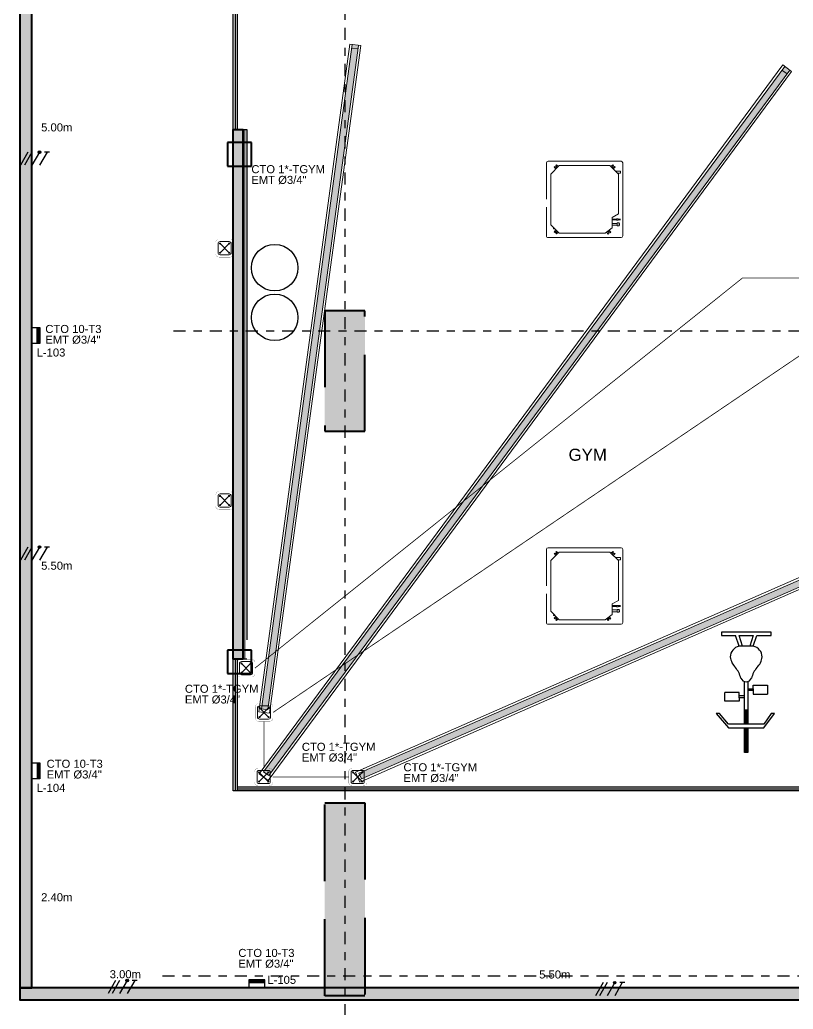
# Model space of a CAD drawing. Header units: millimetres. Extents: x -1568 to 501, y 36 to 962.
# Drawn here: x 238.93 to 248.55, y 50.79 to 63.11 of the extents above; entities that cross this region are included whole.
import ezdxf
from ezdxf.lldxf.tags import DXFTag

# ---------------------------------------------------------------- set-up
doc = ezdxf.new("R2010")
doc.units = ezdxf.units.MM
for name, pattern in [('CENTER', [0.7, 0.3, -0.2, 0, -0.2]), ('CONTINUA', [0]), ('HIDDEN', [9.525, 6.35, -3.175]), ('HIDDEN JT', [0.0016, 0.001, -0.0006]), ('HIDDEN2', [4.7625, 3.175, -1.5875]), ('LÍNEAS_OCULTASX2', [0.75, 0.5, -0.25])]:
    doc.linetypes.add(name, pattern=pattern)
for name, color, linetype in [('-ALAMBRADO', 7, 'Continuous'), ('AMOBLAMIENTO', 252, 'Continuous'), ('CAJA DE PASO', 86, 'Continuous'), ('EJE-ESTRUCTURA', 254, 'CENTER'), ('GG_ILUMINACIÓN 15', 3, 'Continuous'), ('GG_PISO 9', 8, 'Continuous'), ('JCA_HATCH 254', 252, 'Continuous'), ('LUZ LED INDIRECTA', 7, 'Continuous'), ('TEXTOS MEDIDAS', 7, 'Continuous')]:
    doc.layers.add(name, color=color, linetype=linetype)
for name, color, linetype, lineweight in [('-CN-GYD-INTERRUPTORES DE PARED', 3, 'Continuous', 20), ('-CN-GYD-LUMINARIA CINTA LED', 4, 'Continuous', 18), ('-CN-GYD-TUBERÍA TOMACORRIENTE', 5, 'Continuous', 5), ('-CN-GYD-TUBERÍA TOMACORRIENTE PVC', 86, 'Continuous', 18), ('_TEXTO', 7, 'Continuous', 9), ('Equipos mecánicos', 7, 'Continuous', 18), ('HIDDEN JT', 7, 'HIDDEN JT', 9), ('TEXTOS', 7, 'Continuous', 20)]:
    doc.layers.add(name, color=color, linetype=linetype, lineweight=lineweight)
doc.layers.add('A-HATCH CONCRETO', color=7, linetype='Continuous', true_color=0xb8b8b8)
doc.layers.add('HACHTCOLUMNA', color=7, linetype='Continuous', true_color=0x404040)
for name, color, linetype, lineweight, true_color in [('Estructura', 7, 'Continuous', 40, 0x383838), ('Muro', 7, 'Continuous', 40, 0x2b2b2b), ('Vidrio', 7, 'Continuous', 30, 0x999999)]:
    doc.layers.add(name, color=color, linetype=linetype, lineweight=lineweight, true_color=true_color)
doc.styles.get("Standard").update_dxf_attribs({"font": 'arial.ttf'})
tags = doc.linetypes.add('EMT_LINE', pattern='A,0.5,-0.2,["EMT",Standard,S=0.1,R=0,X=-0.1,Y=-0.05],-0.25', length=0.95).pattern_tags.tags
tags[6] = DXFTag(74, 10)
tags = doc.linetypes.add('PVC_LINE', pattern='A,0.5,-0.2,["PVC",Standard,S=0.1,R=0,X=-0.1,Y=-0.05],-0.25', length=0.95).pattern_tags.tags
tags[6] = DXFTag(74, 10)

# ---------------------------------------------------------------- blocks, each defined once
blk = doc.blocks.new('Exercise Bike')
at = {"linetype": 'Continuous'}
for p, q in [((-0.75, 10), (-0.75, 17)), ((-0.75, 17), (0.25, 17)), ((-0.5, 17), (-0.5, 9.9929)), ((-0.25, 10), (-0.25, 17)), ((0, 17), (0, 9.9929)), ((0.25, 17), (0.25, 10)), ((-5.25, 10), (-8.25, 6)), ((-7.25, 6), (-5.25, 9)), ((-0.75, 10), (-5.25, 10)), ((-5.25, 9), (4.75, 9)), ((4.75, 10), (-0.75, 10)), ((-0.75, 5), (-0.75, 9)), ((-0.5, 8.9396), (-0.5, 5)), ((-0.25, 5), (-0.25, 9)), ((0, 8.9396), (0, 5)), ((0.25, 9), (0.25, 5)), ((8.25, 6), (4.75, 10)), ((4.75, 9), (7.25, 6)), ((-8.25, 6), (-7.25, 6)), ((7.25, 6), (8.25, 6)), ((-0.75, -3.0635), (-0.75, 5)), ((-0.75, 5), (0.25, 5)), ((0.25, 5), (0.25, -3.0635)), ((-6.25, -2), (-6.25, 0.5)), ((-2.25, 0.5), (-6.25, 0.5)), ((-2.25, -0.5), (-2.25, 0.5)), ((0.25, 1.5), (1.75, 1.5)), ((0.25, 1), (1.75, 1)), ((1.75, 2.5), (5.75, 2.5)), ((1.75, 1.5), (1.75, 2.5)), ((1.75, 1.5), (1.75, 0)), ((1.75, 0), (5.75, 0)), ((5.75, 2.5), (5.75, 0)), ((-2.25, -2), (-6.25, -2)), ((-2.25, -0.5), (-0.75, -0.5)), ((-2.25, -1), (-2.25, -0.5)), ((-2.25, -1), (-2.25, -2)), ((-0.75, -1), (-2.25, -1)), ((-2.25, -13), (-3.25, -16)), ((-2.25, -16), (-1.25, -13)), ((-2.25, -13), (1.75, -13)), ((0.75, -13), (1.75, -16)), ((1.75, -13), (2.75, -16)), ((-7.25, -16), (-7.25, -17)), ((-4.75, -16), (-7.25, -16)), ((-3.25, -16), (-4.75, -16)), ((1.75, -16), (-2.25, -16)), ((6.75, -16), (2.75, -16)), ((6.75, -17), (6.75, -16)), ((-7.25, -17), (6.75, -17))]:
    blk.add_line(p, q, dxfattribs=at)
for centre, radius, start, end in [((-9.6692, -1.9154), 8.1889, 321.6175, 345.2525), ((-0.25, -4.625), 1.625, 22.61987, 157.3801), ((9.1691, -1.9154), 8.1889, 194.7476, 218.3825), ((0.1685, -10.5843), 4.9531, 133.6443, 173.2256), ((-0.6686, -10.5843), 4.9531, 6.774486, 46.35562), ((-1.7006, -10.0005), 3.0494, 179.9906, 259.6205), ((1.2006, -10.0005), 3.0494, 280.3795, 0.009389)]:
    blk.add_arc(centre, radius, start, end, dxfattribs=at)
blk = doc.blocks.new('Estructura cubierta')
at = {"layer": 'HACHTCOLUMNA'}
for points in [[(1955.25, -5904.924), (1955.25, -5903.424), (1954.75, -5903.424), (1954.75, -5904.924)], [(1955.25, -5909.549), (1955.25, -5911.949), (1954.75, -5911.949), (1954.75, -5909.549)]]:
    blk.add_hatch(color=256, dxfattribs=at).paths.add_polyline_path(points)
at = {"layer": 'JCA_HATCH 254', "transparency": 33554687}
h = blk.add_hatch(dxfattribs=at)
h.set_pattern_fill('ANGLE', color=256)
h.set_pattern_definition([(0, (0, 0), (0, 6.985), [5.08, -1.905]), (90, (0, 0), (-6.985, 4e-16), [5.08, -1.905])])
h.paths.add_polyline_path([(1955.25, -5904.924), (1955.25, -5903.424), (1954.75, -5903.424), (1954.75, -5904.924)])
h.paths.add_polyline_path([(1955.25, -5909.549), (1955.25, -5911.949), (1954.75, -5911.949), (1954.75, -5909.549)])
h.paths.add_polyline_path([(1954.25, -5893.749), (1954.25, -5894.249), (1955.75, -5894.249), (1955.75, -5893.749)])
h.paths.add_polyline_path([(1963.25, -5893.749), (1963.25, -5894.249), (1961.75, -5894.249), (1961.75, -5893.749)])
h.paths.add_polyline_path([(1970.25, -5893.749), (1970.25, -5894.249), (1971.75, -5894.249), (1971.75, -5893.749)])
at = {"layer": 'EJE-ESTRUCTURA', "ltscale": 0.5}
for p, q in [((1955, -5855.354), (1955, -5914.914)), ((1952.87, -5903.674), (1984.533, -5903.674)), ((1952.731, -5911.699), (1984.533, -5911.699))]:
    blk.add_line(p, q, dxfattribs=at)
at = {"layer": 'Estructura', "linetype": 'HIDDEN2', "ltscale": 0.3}
for points in [[(1955.25, -5904.924), (1955.25, -5903.424), (1954.75, -5903.424), (1954.75, -5904.924)], [(1955.25, -5909.549), (1955.25, -5911.949), (1954.75, -5911.949), (1954.75, -5909.549)]]:
    blk.add_lwpolyline(points, close=True, dxfattribs=at)
blk = doc.blocks.new('LG_VRF_Indoor_4-Way_42-48MBh - ARNU483TMC2-V16-NIVEL 09')
at = {"layer": 'Equipos mecánicos'}
for p, q in [((-0.475, 0.455), (-0.475, -0.455)), ((-0.102, 0.475), (-0.455, 0.475)), ((-0.315, 0.42), (-0.42, 0.315)), ((-0.41, 0.37), (-0.402, 0.379)), ((-0.41, 0.37), (-0.402, 0.362)), ((-0.379, 0.356), (-0.402, 0.379)), ((-0.368, 0.387), (-0.368, 0.387)), ((-0.368, 0.387), (-0.358, 0.387)), ((-0.368, 0.387), (-0.368, 0.368)), ((-0.358, 0.387), (-0.358, 0.387)), ((-0.358, 0.378), (-0.358, 0.387)), ((0.315, 0.42), (-0.315, 0.42)), ((0.455, 0.475), (0.102, 0.475)), ((0.42, 0.315), (0.315, 0.42)), ((0.379, 0.356), (0.402, 0.379)), ((0.402, 0.379), (0.41, 0.37)), ((0.402, 0.362), (0.41, 0.37)), ((0.475, -0.455), (0.475, 0.455)), ((-0.43, 0.35), (-0.422, 0.359)), ((-0.408, 0.328), (-0.43, 0.35)), ((-0.413, 0.35), (-0.422, 0.359)), ((-0.42, 0.315), (-0.42, -0.255)), ((0.408, 0.328), (0.43, 0.35)), ((0.422, 0.359), (0.413, 0.35)), ((0.42, -0.315), (0.42, 0.315)), ((0.422, 0.359), (0.43, 0.35)), ((-0.431, -0.293), (-0.406, -0.274)), ((-0.431, -0.293), (-0.424, -0.303)), ((-0.424, -0.303), (-0.414, -0.296)), ((-0.42, -0.255), (-0.353, -0.342)), ((-0.404, -0.308), (-0.414, -0.316)), ((-0.414, -0.316), (-0.407, -0.325)), ((-0.407, -0.325), (-0.381, -0.306)), ((-0.353, -0.342), (-0.224, -0.342)), ((-0.322, -0.342), (-0.322, -0.407)), ((-0.298, -0.407), (-0.298, -0.342)), ((-0.255, -0.342), (-0.255, -0.397)), ((-0.245, -0.397), (-0.245, -0.342)), ((-0.224, -0.342), (-0.181, -0.42)), ((0.315, -0.42), (0.42, -0.315)), ((0.379, -0.356), (0.402, -0.379)), ((0.41, -0.37), (0.402, -0.362)), ((0.408, -0.328), (0.43, -0.35)), ((0.413, -0.35), (0.422, -0.359)), ((0.43, -0.35), (0.422, -0.359)), ((-0.455, -0.475), (-0.334, -0.475)), ((-0.327, -0.407), (-0.327, -0.428)), ((-0.327, -0.407), (-0.293, -0.407)), ((-0.327, -0.428), (-0.293, -0.428)), ((-0.318, -0.428), (-0.318, -0.438)), ((-0.302, -0.438), (-0.302, -0.428)), ((-0.293, -0.428), (-0.293, -0.407)), ((-0.286, -0.475), (-0.269, -0.475)), ((-0.258, -0.397), (-0.258, -0.418)), ((-0.258, -0.397), (-0.242, -0.397)), ((-0.258, -0.418), (-0.242, -0.418)), ((-0.255, -0.418), (-0.255, -0.448)), ((-0.245, -0.448), (-0.245, -0.418)), ((-0.242, -0.418), (-0.242, -0.397)), ((-0.231, -0.475), (0.455, -0.475)), ((-0.181, -0.42), (0.315, -0.42)), ((0.327, -0.408), (0.327, -0.446)), ((0.353, -0.446), (0.327, -0.446)), ((0.353, -0.446), (0.353, -0.383)), ((0.41, -0.37), (0.402, -0.379))]:
    blk.add_line(p, q, dxfattribs=at)
for centre, radius, start, end in [((-0.455, 0.455), 0.02, 90, 180), ((0.455, 0.455), 0.02, 360, 90), ((-0.408, 0.356), 0.008, 225, 45), ((0.408, 0.356), 0.008, 135, 315), ((-0.409, -0.302), 0.008, 307.7576, 127.7576), ((0.408, -0.356), 0.008, 45, 225), ((-0.455, -0.455), 0.02, 180, 270), ((0.455, -0.455), 0.02, 270, 360)]:
    blk.add_arc(centre, radius, start, end, dxfattribs=at)
at = {"layer": 'HIDDEN JT'}
for p, q in [((-0.368, 0.387), (-0.368, 0.387)), ((-0.368, 0.387), (-0.368, 0.387)), ((-0.358, 0.387), (-0.358, 0.387)), ((-0.358, 0.387), (-0.358, 0.387)), ((0.102, 0.475), (-0.102, 0.475)), ((-0.334, -0.475), (-0.286, -0.475)), ((-0.269, -0.475), (-0.231, -0.475))]:
    blk.add_line(p, q, dxfattribs=at)
blk = doc.blocks.new('A$C2b4e84c0')
at = {"layer": 'A-HATCH CONCRETO', "ltscale": 0.01}
h = blk.add_hatch(color=256, dxfattribs=at)
h.dxf.hatch_style = 1
h.paths.add_polyline_path([(-1.393, 18.349), (-1.543, 18.349), (-1.543, -35.957), (-1.393, -35.957)])
h = blk.add_hatch(color=256, dxfattribs=at)
h.dxf.hatch_style = 1
h.paths.add_polyline_path([(1.11, -25.277), (1.23, -25.277), (1.23, -31.867), (1.11, -31.867)])
h = blk.add_hatch(color=256, dxfattribs=at)
h.dxf.hatch_style = 1
h.paths.add_polyline_path([(9.75, -36.107), (9.75, -35.957), (-1.543, -35.957), (-1.543, -36.107)])
at = {"layer": 'AMOBLAMIENTO', "linetype": 'Continuous', "lineweight": -3, "ltscale": 0.3, "transparency": 33554687}
for p, q in [((1.135, -23.607), (1.135, -25.277)), ((1.11, -33.507), (1.11, -31.867)), ((1.11, -31.867), (1.16, -31.867)), ((1.135, -31.867), (1.135, -33.507)), ((1.16, -31.867), (1.16, -33.507)), ((1.11, -33.507), (1.11, -33.37)), ((1.16, -33.456), (1.23, -33.456)), ((1.16, -33.482), (8.55, -33.482)), ((1.16, -33.507), (1.11, -33.507))]:
    blk.add_line(p, q, dxfattribs=at)
blk.add_lwpolyline([(1.16, -23.607), (1.16, -25.277), (1.11, -25.277), (1.11, -23.607)], dxfattribs=at)
at = {"layer": 'Estructura', "linetype": 'HIDDEN', "ltscale": 0.3}
for points in [[(1.041, -25.734), (1.341, -25.734), (1.341, -25.441), (1.041, -25.441)], [(1.041, -32.048), (1.341, -32.048), (1.341, -31.755), (1.041, -31.755)]]:
    blk.add_lwpolyline(points, close=True, dxfattribs=at)
at = {"layer": 'Muro'}
for points in [[(-1.543, -35.957), (-1.393, -35.957), (-1.393, 18.349), (-1.543, 18.349), (-1.543, -35.957)], [(1.11, -25.277), (1.23, -25.277), (1.23, -31.867), (1.11, -31.867), (1.11, -25.277)], [(9.75, -36.107), (9.75, -35.957), (-1.543, -35.957), (-1.543, -36.107), (9.75, -36.107)]]:
    blk.add_lwpolyline(points, dxfattribs=at)
at = {"layer": 'Vidrio'}
blk.add_lwpolyline([(1.16, -33.456), (8.55, -33.456), (8.55, -33.507), (1.16, -33.507)], dxfattribs=at)
at = {"layer": 'HIDDEN JT', "transparency": 33554687, "rotation": 90.00000000000077}
for p in [(5.483, -26.147), (5.483, -30.957)]:
    blk.add_blockref('LG_VRF_Indoor_4-Way_42-48MBh - ARNU483TMC2-V16-NIVEL 09', p, dxfattribs=at)
at = {"layer": 'Muro'}
blk.add_blockref('Estructura cubierta', (-1952.5, 5875.892), dxfattribs=at)
at = {"layer": 'TEXTOS', "color": 252}
blk.add_text('GYM', height=0.15, rotation=359.9331, dxfattribs=at).set_placement((5.283, -29.399))
blk = doc.blocks.new('GG_BALA COB SP 1')
at = {"lineweight": 5}
h = blk.add_hatch(dxfattribs=at)
h.set_pattern_fill('ANSI31', color=8)
h.paths.add_polyline_path([(100, -18), (-100, -18), (-100, -50), (100, -50)])
at = {"ltscale": 0.3}
for points in [[(-100, 50), (100, 50), (100, -50), (-100, -50), (-100, 50)], [(-100, -18), (100, -18)]]:
    blk.add_lwpolyline(points, dxfattribs=at)
blk = doc.blocks.new('Caja de paso')
at = {"layer": '-CN-GYD-TUBERÍA TOMACORRIENTE PVC', "const_width": 0.00173}
blk.add_lwpolyline([(-0.111, 0.067), (-0.111, -0.067, 0.414214), (-0.067, -0.111), (0.067, -0.111, 0.414214), (0.111, -0.067), (0.111, 0.067, 0.414214), (0.067, 0.111), (-0.067, 0.111, 0.414214)], format="xyb", close=True, dxfattribs=at)
at = {"layer": '-CN-GYD-TUBERÍA TOMACORRIENTE PVC'}
blk.add_lwpolyline([(-0.057, -0.082), (0.057, -0.082, 0.414214), (0.082, -0.057), (0.082, 0.057, 0.414214), (0.057, 0.082), (-0.057, 0.082, 0.414214), (-0.082, 0.057), (-0.082, -0.057, 0.414214)], format="xyb", close=True, dxfattribs=at)
at = {"layer": '-CN-GYD-TUBERÍA TOMACORRIENTE PVC', "linetype": 'LÍNEAS_OCULTASX2'}
for points in [[(-0.057, 0.057), (0.057, -0.057)], [(0.057, 0.057), (-0.057, -0.057)]]:
    blk.add_lwpolyline(points, dxfattribs=at)
at = {"layer": '-CN-GYD-TUBERÍA TOMACORRIENTE PVC'}
for centre in [(-0.057, 0.057), (0.057, 0.057), (-0.057, -0.057), (0.057, -0.057)]:
    blk.add_circle(centre, 0.00665, dxfattribs=at)
blk = doc.blocks.new('A$Cfe640b9a')
at = {"layer": '-CN-GYD-INTERRUPTORES DE PARED'}
h = blk.add_hatch(dxfattribs=at)
h.set_pattern_fill('SWAMP', color=252, scale=0.5, angle=90)
h.set_pattern_definition([(270, (-2.052306, -0.42678), (0.0663011, -0.0153116), [0.0038279, -0.02679527]), (5e-10, (-2.052306, -0.428697), (0.06630109, 0.01531158), [0.00478487, -0.1278173]), (5e-10, (-2.052306, -0.429175), (0.06630109, 0.01531158), [0.0038279, -0.1287743]), (5e-10, (-2.052306, -0.428218), (0.06630109, 0.01531158), [0.0038279, -0.1287743]), (346.9961, (-2.052306, -0.429654), (0.0663011, 0.01531158), [0.00272185, -0.0653243]), (13.0039, (-2.052306, -0.42774), (3e-11, 0.03062316), [0.00272185, -0.0653243])])
h.paths.add_polyline_path([(0.391, -0.5006), (0.391, -0.4212), (-6.0268, -0.4212), (-6.0268, -0.5006)])
h.paths.add_polyline_path([(0.391, -0.4303), (0.391, -0.4823), (0.391, -0.4417)], flags=17)
at = {"layer": '-CN-GYD-INTERRUPTORES DE PARED', "color": 4}
for p, q in [((-6.0583, -0.5293), (-6.0583, -0.3925)), ((-6.0583, -0.3925), (0.391, -0.3925)), ((-6.0268, -0.5006), (-6.0268, -0.4212)), ((-6.0268, -0.4212), (0.391, -0.4212)), ((0.357, -0.4212), (0.357, -0.5006)), ((0.391, -0.3925), (0.391, -0.5293)), ((0.391, -0.5006), (-6.0268, -0.5006)), ((0.391, -0.5293), (-6.0583, -0.5293))]:
    blk.add_line(p, q, dxfattribs=at)
blk = doc.blocks.new('3x')
at = {"layer": '-ALAMBRADO'}
h = blk.add_hatch(color=256, dxfattribs=at)
edge = h.paths.add_edge_path()
edge.add_arc((0.078, 0.13), 0.025, 0, 360)
for p, q in [((-0.152, 0.13), (-0.302, -0.13)), ((-0.072, 0.13), (-0.222, -0.13)), ((0.078, 0.13), (-0.072, -0.13)), ((0.228, 0.13), (0.078, -0.13))]:
    blk.add_line(p, q, dxfattribs=at)
blk.add_lwpolyline([(0.278, 0.13), (0.178, 0.13)], dxfattribs=at)
blk.add_circle((0.078, 0.13), 0.025, dxfattribs=at)
blk = doc.blocks.new('*U60')
at = {"layer": '-ALAMBRADO'}
blk.add_blockref('3x', (0, 0), dxfattribs=at)

msp = doc.modelspace()

# ---------------------------------------------------------------- linework, layer by layer
at = {"layer": '-CN-GYD-TUBERÍA TOMACORRIENTE', "linetype": 'EMT_LINE', "const_width": 0.01}
for points in [[(241.859, 55.039), (247.924, 59.894)], [(250.227, 59.894), (247.924, 59.894)], [(250.227, 59.799), (249.922, 59.799), (242.085, 54.488)], [(241.972, 54.375), (241.972, 53.795)], [(243.026, 53.684), (242.078, 53.684)]]:
    msp.add_lwpolyline(points, dxfattribs=at)
at = {"layer": '-CN-GYD-TUBERÍA TOMACORRIENTE PVC', "linetype": 'PVC_LINE', "ltscale": 10, "const_width": 0.02}
for points in [[(239.083, 64.496), (239.083, 59.278)], [(239.083, 59.078), (239.083, 53.861)], [(239.083, 53.661), (239.083, 51.061), (241.783, 51.061)], [(241.983, 51.061), (248.726, 51.061)]]:
    msp.add_lwpolyline(points, dxfattribs=at)
at = {"layer": 'GG_PISO 9', "ltscale": 0.1}
for centre in [(242.104, 60.021), (242.104, 59.403)]:
    msp.add_circle(centre, 0.289, dxfattribs=at)
at = {"layer": 'LUZ LED INDIRECTA', "color": 0, "linetype": 'HIDDEN'}
msp.add_lwpolyline([(241.757, 55.151), (241.707, 55.151), (241.707, 61.74), (241.757, 61.74)], close=True, dxfattribs=at)
at = {"layer": 'LUZ LED INDIRECTA', "color": 40, "linetype": 'CONTINUA', "ltscale": 0.3, "true_color": 0xf8d731, "const_width": 0.01}
msp.add_lwpolyline([(241.732, 55.151), (241.732, 61.74)], dxfattribs=at)

# ---------------------------------------------------------------- block references
at = {"layer": '-CN-GYD-LUMINARIA CINTA LED', "zscale": 1.111876020790506}
for p, xscale, rotation in [((242.583, 62.352), 1.300000000000001, 82.22181381398501), ((247.714, 62.242), 1.7, 53.55662822606774), ((249.055, 56.781), 1.1, 23.67289601666114)]:
    msp.add_blockref('A$Cfe640b9a', p, dxfattribs=dict(at, xscale=xscale, rotation=rotation))
msp.add_blockref('A$C2b4e84c0', (240.476, 87.018))
at = {"layer": '_TEXTO', "linetype": 'Continuous', "ltscale": 10, "xscale": 0.6253617284658048, "yscale": 0.6253617284658048, "zscale": 166.7631275908813}
for p in [(239.13, 61.378), (239.13, 56.464), (240.22, 51.07), (246.285, 51.044)]:
    msp.add_blockref('*U60', p, dxfattribs=at)
at = {"layer": 'CAJA DE PASO', "linetype": 'Continuous', "ltscale": 10}
for p in [(241.481, 60.264), (241.481, 57.124), (241.748, 55.039), (241.972, 54.486), (241.967, 53.684), (243.137, 53.684)]:
    msp.add_blockref('Caja de paso', p, dxfattribs=at)
at = {"layer": 'GG_ILUMINACIÓN 15', "ltscale": 0.1, "yscale": 0.001, "zscale": 0.001}
for p, xscale, rotation in [((239.133, 59.178), 0.001, 90), ((239.134, 53.761), 0.001, 90), ((241.883, 51.111), -0.001, 180)]:
    msp.add_blockref('GG_BALA COB SP 1', p, dxfattribs=dict(at, xscale=xscale, rotation=rotation))
at = {"layer": 'GG_PISO 9', "xscale": 0.04411287732563096, "yscale": 0.04411287732563096, "zscale": 0.04411287732563096, "rotation": 180}
msp.add_blockref('Exercise Bike', (247.958, 54.737), dxfattribs=at)

# ---------------------------------------------------------------- texts
at = {"layer": 'TEXTOS', "char_height": 0.1, "attachment_point": 1}
for s, insert, width in [('\\A1;\\pxsm0.8;CTO 1*-TGYM\\PEMT Ø3/4"       ', (241.814, 61.297), 1.20891), ('\\A1;\\pxsm0.8;CTO 10-T3\\PEMT Ø3/4"       ', (239.251, 59.309), 0.78217), ('\\A1;\\pxsm0.8;L-103', (239.143, 59.016), 0.13074), ('\\A1;\\pxsm0.8;CTO 1*-TGYM\\PEMT Ø3/4"       ', (240.987, 54.832), 1.20891), ('\\A1;\\pxsm0.8;CTO 1*-TGYM\\PEMT Ø3/4"       ', (242.442, 54.11), 1.20891), ('\\A1;\\pxsm0.8;CTO 10-T3\\PEMT Ø3/4"       ', (239.267, 53.899), 0.78217), ('\\A1;\\pxsm0.8;CTO 1*-TGYM\\PEMT Ø3/4"       ', (243.706, 53.855), 1.20891), ('\\A1;\\pxsm0.8;L-104', (239.143, 53.599), 0.13074), ('\\A1;\\pxsm0.8;CTO 10-T3\\PEMT Ø3/4"       ', (241.652, 51.545), 0.78217), ('\\A1;\\pxsm0.8;L-105', (242.013, 51.21), 0.13074)]:
    msp.add_mtext(s, dxfattribs=dict(at, insert=insert, width=width))
at = {"layer": 'TEXTOS MEDIDAS', "char_height": 0.1, "width": 0.26621, "attachment_point": 1}
for s, insert in [('\\A1;\\pxsm0.8;5.00m', (239.199, 61.817)), ('\\A1;\\pxsm0.8;5.50m', (239.199, 56.363)), ('\\A1;\\pxsm0.8;2.40m', (239.199, 52.238)), ('\\A1;\\pxsm0.8;3.00m', (240.052, 51.28)), ('\\A1;\\pxsm0.8;5.50m', (245.394, 51.277))]:
    msp.add_mtext(s, dxfattribs=dict(at, insert=insert))

doc.saveas('drawing.dxf')
